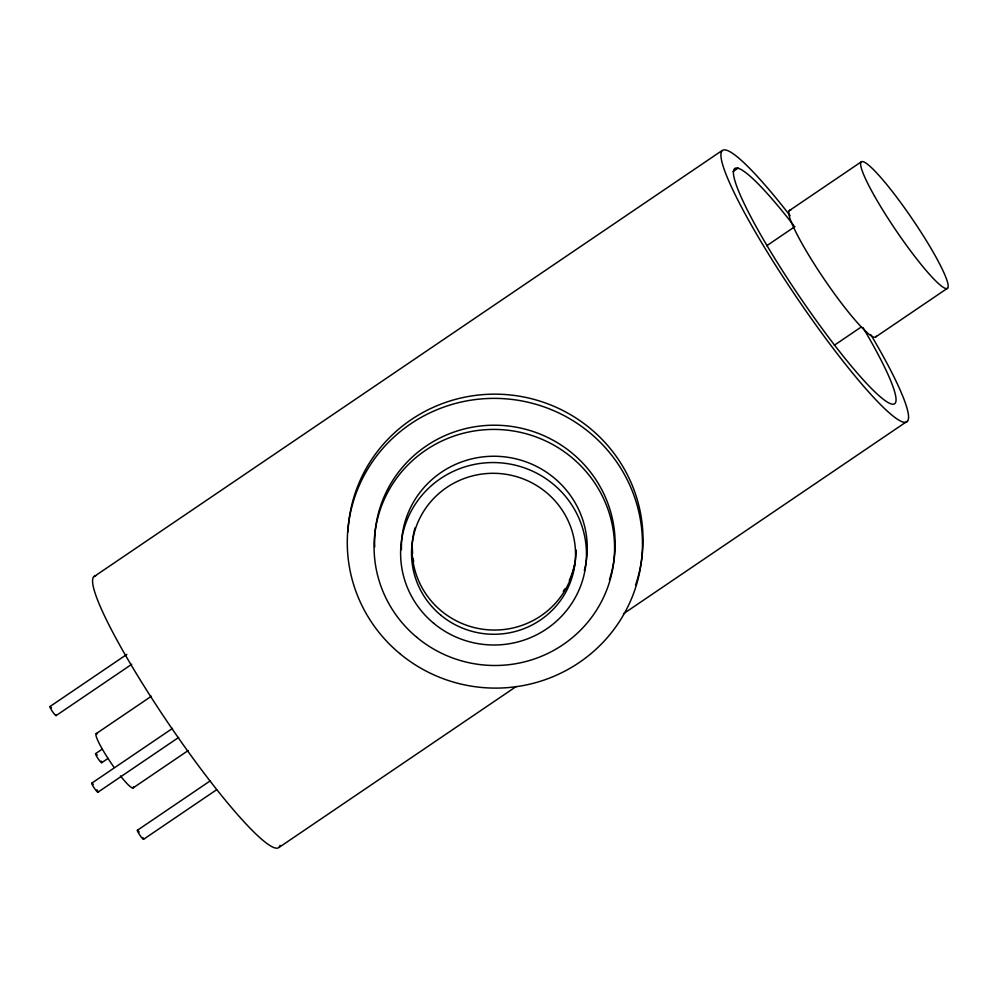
<?xml version="1.0" encoding="UTF-8"?>
<svg xmlns="http://www.w3.org/2000/svg" width="998" height="998" viewBox="0 0 998 998"><rect width="100%" height="100%" fill="white"/><g stroke="black" fill="none" stroke-linecap="round" stroke-linejoin="round"><path stroke-width="1.5" d="M93.949 576.682L722.078 150.548M733.068 171.556L738.146 168.101M49.95 706.547L126.871 654.376M789.331 210.628L861.124 161.926M56.1 715.603L131.724 664.294M766.726 245.745L794.919 226.608M96.257 733.617L151.384 696.23M95.558 753.665L101.971 749.311M101.709 762.709L108.108 758.368M91.779 783.156L172.542 728.378M97.929 792.212L178.679 737.422M133.121 787.909L188.235 750.508M834.303 345.271L861.224 327.007M137.387 830.274L210.453 780.71M875.782 336.9L947.564 288.197M143.537 839.318L216.603 789.755M279.003 847.452L516.328 686.449M623.388 613.82L907.145 421.318M56.063 715.017A5.464 0.711 55.8 0 1 54.054 713.695A5.464 0.711 55.8 0 1 50.187 707.632A5.464 0.711 55.8 0 1 51.447 707.794M101.21 761.1A5.464 0.711 55.8 0 1 100.274 761.536A5.464 0.711 55.8 0 1 95.895 754.962A5.464 0.711 55.8 0 1 97.255 755.149M143.038 837.709A5.464 0.711 55.8 0 1 142.402 838.495A5.464 0.711 55.8 0 1 138.161 832.419A5.464 0.711 55.8 0 1 138.186 830.773M139.084 831.758A5.464 0.711 55.8 0 1 139.283 832.008M97.006 789.78A5.464 0.711 55.8 0 1 96.906 791.501A5.464 0.711 55.8 0 1 92.315 784.865A5.464 0.711 55.8 0 1 93.276 784.416M133.433 786.761A32.809 4.266 55.8 0 1 120.484 775.945M113.884 767.088A32.809 4.266 55.8 0 1 97.417 733.717M862.921 327.469A142.165 18.475 55.8 0 1 867.474 384.392A142.165 18.475 55.8 0 1 742.624 200.286A142.165 18.475 55.8 0 1 794.009 225.86M870.905 334.792A164.046 21.32 55.8 0 1 875.446 399.362A164.046 21.32 55.8 0 1 731.671 187.387A164.046 21.32 55.8 0 1 790.117 215.693M280.039 845.331A164.046 21.32 55.8 0 1 171.431 727.841A164.046 21.32 55.8 0 1 95.758 575.821M347.965 531.847A147.642 144.822 7.3 0 1 522.191 396.693A147.642 144.822 7.3 0 1 635.514 585.29M374.699 547.016A120.296 118.001 7.3 0 1 511.151 426.371A120.296 118.001 7.3 0 1 609.466 579.601M574.499 564.768A82.023 80.464 7.3 0 1 569.284 580.462M564.843 588.882A82.023 80.464 7.3 0 1 563.296 591.327M413.683 561.562A82.023 80.464 7.3 0 1 413.172 558.493M412.598 553.491A82.023 80.464 7.3 0 1 412.349 548.463M576.058 549.998A82.023 80.464 7.3 0 1 483.082 629.276A82.023 80.464 7.3 0 1 415.006 527.855M401.446 549.661A92.951 91.192 7.3 0 1 504.639 456.859A92.951 91.192 7.3 0 1 584.341 570.569M876.157 336.189A76.559 9.955 55.8 0 1 824.198 279.166A76.559 9.955 55.8 0 1 790.74 210.179M399.687 653.503A147.642 144.822 7.3 0 0 640.155 569.496A147.642 144.822 7.3 0 0 444.784 406.735A147.642 144.822 7.3 0 0 399.687 653.503M416.777 637.298A120.296 118.001 7.3 0 0 612.71 568.848A120.296 118.001 7.3 0 0 453.529 436.226A120.296 118.001 7.3 0 0 416.777 637.298M433.594 623.201A92.951 91.192 7.3 0 0 585.003 570.307A92.951 91.192 7.3 0 0 461.987 467.825A92.951 91.192 7.3 0 0 433.594 623.201M440.642 615.042A82.023 80.464 7.3 0 0 574.237 568.361A82.023 80.464 7.3 0 0 465.704 477.942A82.023 80.464 7.3 0 0 440.642 615.042M874.473 196.02A76.559 9.955 55.8 0 0 946.977 288.584A76.559 9.955 55.8 0 0 891.601 190.593A76.559 9.955 55.8 0 0 874.473 196.02"/></g></svg>
